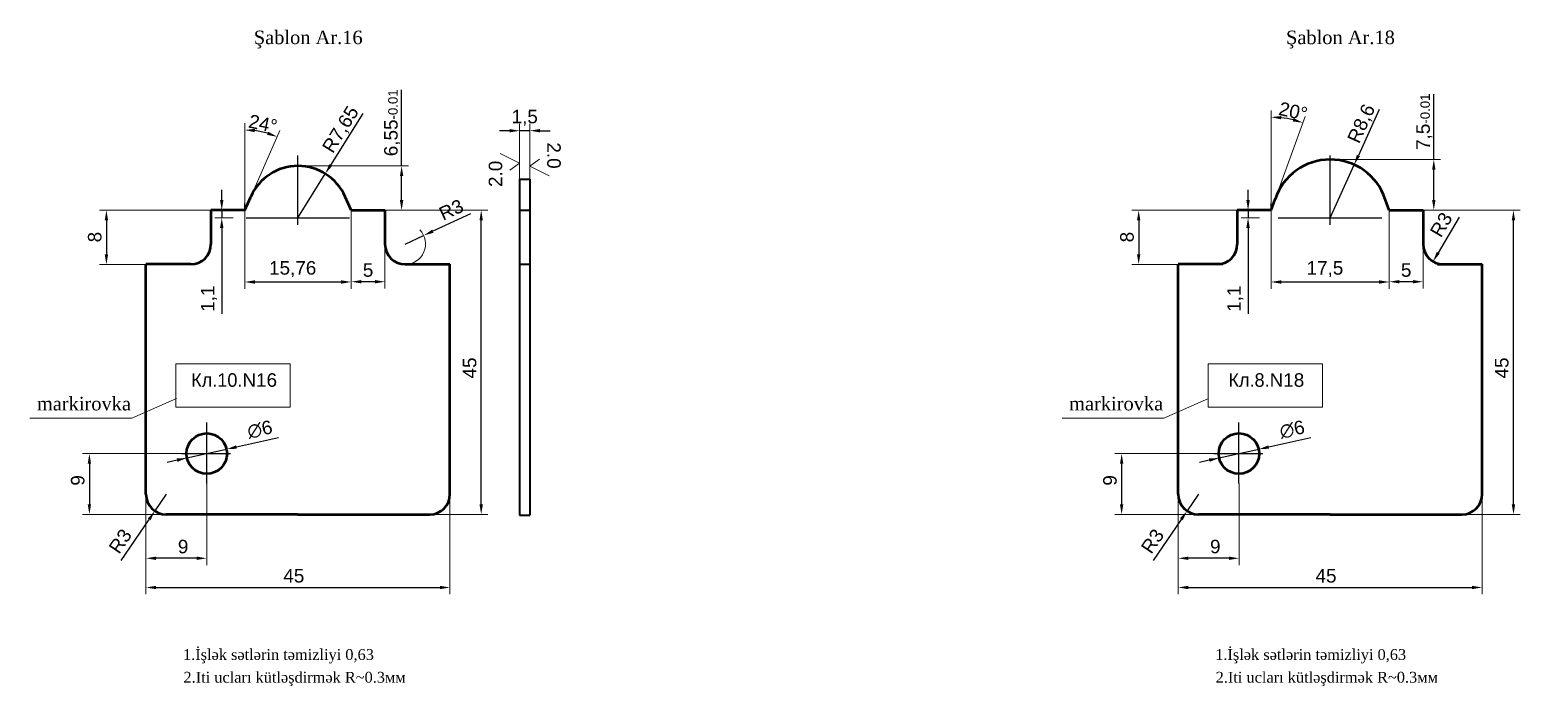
# Model space of a CAD drawing. Header units: millimetres. Extents: x 1526 to 31626, y -4643 to 9189.
# Drawn here: x 10725.6 to 10946.1, y 9087.7 to 9184.8 of the extents above; entities that cross this region are included whole.
import ezdxf

# ---------------------------------------------------------------- set-up
doc = ezdxf.new("R2010")
doc.units = ezdxf.units.MM
for name, color, linetype, lineweight in [('контурная', 7, 'Continuous', 50), ('размерные', 7, 'Continuous', 25), ('тонкая', 7, 'Continuous', 20)]:
    doc.layers.add(name, color=color, linetype=linetype, lineweight=lineweight)
doc.layers.add('осевая', color=4, linetype='Continuous')
doc.styles.get("Standard").update_dxf_attribs({"font": 'arial.ttf'})
doc.dimstyles.new('s1v4', dxfattribs={"dimtxt": 4, "dimasz": 1.5, "dimexe": 1, "dimexo": 0, "dimgap": 0.7, "dimtad": 1, "dimtxsty": 'Standard', "dimcen": 1, "dimadec": 0, "dimazin": 0, "dimtfac": 1, "dimtix": 1, "dimtmove": 0, "dimatfit": 3, "dimfxl": 1, "dimlwd": -1, "dimlwe": 20, "dimarcsym": 0})

# ---------------------------------------------------------------- blocks, each defined once
blk = doc.blocks.new('*D2316')
at = {"layer": 'Defpoints', "color": 0, "transparency": 16777216}
for p in [(10765.24, 9164.67), (10780.58, 9164.67), (10775.2, 9158.12)]:
    blk.add_point(p, dxfattribs=at)
at = {"layer": 'размерные', "color": 0, "transparency": 16777216}
for p, q in [((10780.58, 9164.67), (10780.58, 9175.94)), ((10780.58, 9159.62), (10780.58, 9163.17))]:
    blk.add_line(p, q, dxfattribs=at)
at = {"layer": 'размерные', "color": 0, "lineweight": 20, "transparency": 16777216}
for p, q in [((10765.24, 9164.67), (10781.58, 9164.67)), ((10775.2, 9158.12), (10781.58, 9158.12))]:
    blk.add_line(p, q, dxfattribs=at)
at = {"layer": 'размерные', "color": 0, "transparency": 16777216}
for points in [[(10780.33, 9163.17), (10780.83, 9163.17), (10780.58, 9164.67)], [(10780.33, 9159.62), (10780.83, 9159.62), (10780.58, 9158.12)]]:
    blk.add_solid(points, dxfattribs=at)
at = {"layer": 'размерные', "color": 0, "transparency": 16777216, "insert": (10779.18, 9171.06), "char_height": 2, "attachment_point": 5, "rotation": 90}
blk.add_mtext('6,55{\\H0.7x;\\S^ -0.01;}', dxfattribs=at)
blk = doc.blocks.new('*D2317')
at = {"layer": 'Defpoints', "color": 0, "transparency": 16777216}
for p in [(10757.36, 9158.12), (10773.12, 9158.12), (10773.12, 9147.51)]:
    blk.add_point(p, dxfattribs=at)
at = {"layer": 'размерные', "color": 0, "lineweight": 20, "transparency": 16777216}
for p, q in [((10757.36, 9158.12), (10757.36, 9146.51)), ((10773.12, 9158.12), (10773.12, 9146.51))]:
    blk.add_line(p, q, dxfattribs=at)
at = {"layer": 'размерные', "color": 0, "transparency": 16777216}
blk.add_line((10758.86, 9147.51), (10771.62, 9147.51), dxfattribs=at)
for points in [[(10758.86, 9147.76), (10758.86, 9147.26), (10757.36, 9147.51)], [(10771.62, 9147.76), (10771.62, 9147.26), (10773.12, 9147.51)]]:
    blk.add_solid(points, dxfattribs=at)
at = {"layer": 'размерные', "color": 0, "transparency": 16777216, "insert": (10764.46, 9149.41), "char_height": 2, "attachment_point": 5}
blk.add_mtext('15,76', dxfattribs=at)
blk = doc.blocks.new('*D2318')
at = {"layer": 'Defpoints', "color": 0, "transparency": 16777216}
for p in [(10753.96, 9157.02), (10755.64, 9158.12), (10755.64, 9157.02)]:
    blk.add_point(p, dxfattribs=at)
at = {"layer": 'размерные', "color": 0, "transparency": 16777216}
for p, q in [((10753.96, 9159.62), (10753.96, 9161.12)), ((10753.96, 9158.12), (10753.96, 9157.02)), ((10753.96, 9155.52), (10753.96, 9142.81))]:
    blk.add_line(p, q, dxfattribs=at)
at = {"layer": 'размерные', "color": 0, "lineweight": 20, "transparency": 16777216}
for p, q in [((10755.64, 9158.12), (10752.96, 9158.12)), ((10755.64, 9157.02), (10752.96, 9157.02))]:
    blk.add_line(p, q, dxfattribs=at)
at = {"layer": 'размерные', "color": 0, "transparency": 16777216}
for points in [[(10753.71, 9159.62), (10754.21, 9159.62), (10753.96, 9158.12)], [(10753.71, 9155.52), (10754.21, 9155.52), (10753.96, 9157.02)]]:
    blk.add_solid(points, dxfattribs=at)
at = {"layer": 'размерные', "color": 0, "transparency": 16777216, "insert": (10752.06, 9145.04), "char_height": 2, "attachment_point": 5, "rotation": 90}
blk.add_mtext('1,1', dxfattribs=at)
blk = doc.blocks.new('*D2319')
at = {"layer": 'Defpoints', "color": 0, "transparency": 16777216}
for p in [(10754.61, 9158.12), (10736.89, 9150.12), (10742.74, 9150.12)]:
    blk.add_point(p, dxfattribs=at)
at = {"layer": 'размерные', "color": 0, "lineweight": 20, "transparency": 16777216}
for p, q in [((10754.61, 9158.12), (10735.89, 9158.12)), ((10742.74, 9150.12), (10735.89, 9150.12))]:
    blk.add_line(p, q, dxfattribs=at)
at = {"layer": 'размерные', "color": 0, "transparency": 16777216}
blk.add_line((10736.89, 9156.62), (10736.89, 9151.62), dxfattribs=at)
for points in [[(10736.64, 9156.62), (10737.14, 9156.62), (10736.89, 9158.12)], [(10736.64, 9151.62), (10737.14, 9151.62), (10736.89, 9150.12)]]:
    blk.add_solid(points, dxfattribs=at)
at = {"layer": 'размерные', "color": 0, "transparency": 16777216, "insert": (10735.17, 9154.15), "char_height": 2, "attachment_point": 5, "rotation": 90}
blk.add_mtext('8', dxfattribs=at)
blk = doc.blocks.new('*D2320')
at = {"layer": 'Defpoints', "color": 0, "transparency": 16777216}
for p in [(10742.74, 9117.7), (10751.74, 9117.7), (10742.74, 9106.64)]:
    blk.add_point(p, dxfattribs=at)
at = {"layer": 'размерные', "color": 0, "lineweight": 20, "transparency": 16777216}
for p, q in [((10742.74, 9117.7), (10742.74, 9105.64)), ((10751.74, 9117.7), (10751.74, 9105.64))]:
    blk.add_line(p, q, dxfattribs=at)
at = {"layer": 'размерные', "color": 0, "transparency": 16777216}
blk.add_line((10750.24, 9106.64), (10744.24, 9106.64), dxfattribs=at)
for points in [[(10744.24, 9106.89), (10744.24, 9106.39), (10742.74, 9106.64)], [(10750.24, 9106.89), (10750.24, 9106.39), (10751.74, 9106.64)]]:
    blk.add_solid(points, dxfattribs=at)
at = {"layer": 'размерные', "color": 0, "transparency": 16777216, "insert": (10748.24, 9108.36), "char_height": 2, "attachment_point": 5}
blk.add_mtext('9', dxfattribs=at)
blk = doc.blocks.new('*D2321')
at = {"layer": 'Defpoints', "color": 0, "transparency": 16777216}
for p in [(10748.81, 9121.48), (10754.67, 9122.77)]:
    blk.add_point(p, dxfattribs=at)
at = {"layer": 'размерные', "color": 0, "transparency": 16777216}
for p, q in [((10762.37, 9124.47), (10756.13, 9123.1)), ((10748.81, 9121.48), (10754.67, 9122.77)), ((10747.35, 9121.15), (10745.88, 9120.83))]:
    blk.add_line(p, q, dxfattribs=at)
for points in [[(10747.29, 9121.4), (10747.4, 9120.91), (10748.81, 9121.48)], [(10756.08, 9123.34), (10756.19, 9122.85), (10754.67, 9122.77)]]:
    blk.add_solid(points, dxfattribs=at)
at = {"layer": 'размерные', "color": 0, "transparency": 16777216, "insert": (10759.6, 9125.68), "char_height": 2, "attachment_point": 5, "rotation": 12.461}
blk.add_mtext('∅6', dxfattribs=at)
blk = doc.blocks.new('*D2322')
at = {"layer": 'Defpoints', "color": 0, "transparency": 16777216}
for p in [(10742.74, 9117.7), (10787.74, 9116.12), (10787.74, 9102.32)]:
    blk.add_point(p, dxfattribs=at)
at = {"layer": 'размерные', "color": 0, "lineweight": 20, "transparency": 16777216}
for p, q in [((10742.74, 9117.7), (10742.74, 9101.32)), ((10787.74, 9116.12), (10787.74, 9101.32))]:
    blk.add_line(p, q, dxfattribs=at)
at = {"layer": 'размерные', "color": 0, "transparency": 16777216}
blk.add_line((10744.24, 9102.32), (10786.24, 9102.32), dxfattribs=at)
for points in [[(10744.24, 9102.57), (10744.24, 9102.07), (10742.74, 9102.32)], [(10786.24, 9102.57), (10786.24, 9102.07), (10787.74, 9102.32)]]:
    blk.add_solid(points, dxfattribs=at)
at = {"layer": 'размерные', "color": 0, "transparency": 16777216, "insert": (10764.63, 9104.04), "char_height": 2, "attachment_point": 5}
blk.add_mtext('45', dxfattribs=at)
blk = doc.blocks.new('*D2323')
at = {"layer": 'Defpoints', "color": 0, "transparency": 16777216}
for p in [(10748.02, 9122.12), (10734.37, 9113.12), (10748.02, 9113.12)]:
    blk.add_point(p, dxfattribs=at)
at = {"layer": 'размерные', "color": 0, "lineweight": 20, "transparency": 16777216}
for p, q in [((10748.02, 9122.12), (10733.37, 9122.12)), ((10748.02, 9113.12), (10733.37, 9113.12))]:
    blk.add_line(p, q, dxfattribs=at)
at = {"layer": 'размерные', "color": 0, "transparency": 16777216}
blk.add_line((10734.37, 9120.62), (10734.37, 9114.62), dxfattribs=at)
for points in [[(10734.12, 9120.62), (10734.62, 9120.62), (10734.37, 9122.12)], [(10734.12, 9114.62), (10734.62, 9114.62), (10734.37, 9113.12)]]:
    blk.add_solid(points, dxfattribs=at)
at = {"layer": 'размерные', "color": 0, "transparency": 16777216, "insert": (10732.65, 9118.16), "char_height": 2, "attachment_point": 5, "rotation": 90}
blk.add_mtext('9', dxfattribs=at)
blk = doc.blocks.new('*D2324')
at = {"layer": 'Defpoints', "color": 0, "transparency": 16777216}
for p in [(10777.68, 9158.12), (10792.36, 9158.12), (10784.74, 9113.12)]:
    blk.add_point(p, dxfattribs=at)
at = {"layer": 'размерные', "color": 0, "lineweight": 20, "transparency": 16777216}
for p, q in [((10777.68, 9158.12), (10793.36, 9158.12)), ((10784.74, 9113.12), (10793.36, 9113.12))]:
    blk.add_line(p, q, dxfattribs=at)
at = {"layer": 'размерные', "color": 0, "transparency": 16777216}
blk.add_line((10792.36, 9114.62), (10792.36, 9156.62), dxfattribs=at)
for points in [[(10792.11, 9156.62), (10792.61, 9156.62), (10792.36, 9158.12)], [(10792.11, 9114.62), (10792.61, 9114.62), (10792.36, 9113.12)]]:
    blk.add_solid(points, dxfattribs=at)
at = {"layer": 'размерные', "color": 0, "transparency": 16777216, "insert": (10790.65, 9134.79), "char_height": 2, "attachment_point": 5, "rotation": 90}
blk.add_mtext('45', dxfattribs=at)
blk = doc.blocks.new('*D2325')
at = {"layer": 'Defpoints', "color": 0, "transparency": 16777216}
for p in [(10745.74, 9116.12), (10744.06, 9113.64)]:
    blk.add_point(p, dxfattribs=at)
at = {"layer": 'размерные', "color": 0, "transparency": 16777216}
for p, q in [((10745.74, 9116.12), (10744.06, 9113.64)), ((10739.08, 9106.29), (10743.22, 9112.4))]:
    blk.add_line(p, q, dxfattribs=at)
blk.add_solid([(10743.01, 9112.54), (10743.42, 9112.26), (10744.06, 9113.64)], dxfattribs=at)
at = {"layer": 'размерные', "color": 0, "transparency": 16777216, "insert": (10738.95, 9109.17), "char_height": 2, "attachment_point": 5, "rotation": 55.8772}
blk.add_mtext('R3', dxfattribs=at)
blk = doc.blocks.new('*D2326')
at = {"layer": 'Defpoints', "color": 0, "transparency": 16777216}
for p in [(10783.84, 9154.39), (10781.12, 9153.12)]:
    blk.add_point(p, dxfattribs=at)
at = {"layer": 'размерные', "color": 0, "transparency": 16777216}
for p, q in [((10790.76, 9157.6), (10785.2, 9155.02)), ((10781.12, 9153.12), (10783.84, 9154.39))]:
    blk.add_line(p, q, dxfattribs=at)
at = {"layer": 'размерные', "color": 0, "lineweight": 20, "transparency": 16777216}
blk.add_arc((10781.12, 9153.12), 3, 270, 43.9933, dxfattribs=at)
at = {"layer": 'размерные', "color": 0, "transparency": 16777216}
blk.add_solid([(10785.1, 9155.25), (10785.31, 9154.79), (10783.84, 9154.39)], dxfattribs=at)
at = {"layer": 'размерные', "color": 0, "transparency": 16777216, "insert": (10787.93, 9158.19), "char_height": 2, "attachment_point": 5, "rotation": 24.8947}
blk.add_mtext('R3', dxfattribs=at)
blk = doc.blocks.new('*D2327')
at = {"layer": 'Defpoints', "color": 0, "transparency": 16777216}
for p in [(10798.05, 9169.89), (10798.05, 9162.7), (10799.55, 9162.7)]:
    blk.add_point(p, dxfattribs=at)
at = {"layer": 'размерные', "color": 0, "transparency": 16777216}
for p, q in [((10796.55, 9169.89), (10795.05, 9169.89)), ((10799.55, 9169.89), (10798.05, 9169.89)), ((10801.05, 9169.89), (10802.55, 9169.89))]:
    blk.add_line(p, q, dxfattribs=at)
at = {"layer": 'размерные', "color": 0, "lineweight": 20, "transparency": 16777216}
for p, q in [((10798.05, 9162.7), (10798.05, 9170.89)), ((10799.55, 9162.7), (10799.55, 9170.89))]:
    blk.add_line(p, q, dxfattribs=at)
at = {"layer": 'размерные', "color": 0, "transparency": 16777216}
for points in [[(10796.55, 9170.14), (10796.55, 9169.64), (10798.05, 9169.89)], [(10801.05, 9170.14), (10801.05, 9169.64), (10799.55, 9169.89)]]:
    blk.add_solid(points, dxfattribs=at)
at = {"layer": 'размерные', "color": 0, "transparency": 16777216, "insert": (10798.8, 9171.8), "char_height": 2, "attachment_point": 5}
blk.add_mtext('1,5', dxfattribs=at)
blk = doc.blocks.new('*D2328')
at = {"layer": 'Defpoints', "color": 0, "transparency": 16777216}
for p in [(10778.12, 9153.12), (10773.12, 9151.9), (10773.12, 9147.55)]:
    blk.add_point(p, dxfattribs=at)
at = {"layer": 'размерные', "color": 0, "lineweight": 20, "transparency": 16777216}
for p, q in [((10778.12, 9153.12), (10778.12, 9146.55)), ((10773.12, 9151.9), (10773.12, 9146.55))]:
    blk.add_line(p, q, dxfattribs=at)
at = {"layer": 'размерные', "color": 0, "transparency": 16777216}
blk.add_line((10776.62, 9147.55), (10774.62, 9147.55), dxfattribs=at)
for points in [[(10774.62, 9147.8), (10774.62, 9147.3), (10773.12, 9147.55)], [(10776.62, 9147.8), (10776.62, 9147.3), (10778.12, 9147.55)]]:
    blk.add_solid(points, dxfattribs=at)
at = {"layer": 'размерные', "color": 0, "transparency": 16777216, "insert": (10775.62, 9149.27), "char_height": 2, "attachment_point": 5}
blk.add_mtext('5', dxfattribs=at)
blk = doc.blocks.new('*D2329')
at = {"layer": 'Defpoints', "color": 0, "transparency": 16777216}
for p in [(10760.62, 9169.55), (10757.36, 9159.19), (10758.24, 9160.12), (10757.36, 9158.12), (10757.36, 9158.12)]:
    blk.add_point(p, dxfattribs=at)
at = {"layer": 'размерные', "color": 0, "lineweight": 20, "transparency": 16777216}
for p, q in [((10757.36, 9159.19), (10757.36, 9171)), ((10758.24, 9160.12), (10762.57, 9169.9))]:
    blk.add_line(p, q, dxfattribs=at)
at = {"layer": 'размерные', "color": 0, "transparency": 16777216}
blk.add_arc((10757.36, 9158.12), 11.88, 73.3908, 82.7603, dxfattribs=at)
for points in [[(10758.84, 9169.66), (10758.88, 9170.16), (10757.36, 9170)], [(10760.84, 9169.74), (10760.67, 9169.27), (10762.17, 9168.99)]]:
    blk.add_solid(points, dxfattribs=at)
at = {"layer": 'размерные', "color": 0, "transparency": 16777216, "insert": (10760.07, 9170.93), "char_height": 2, "attachment_point": 5, "rotation": 348.0755}
blk.add_mtext('24°', dxfattribs=at)
blk = doc.blocks.new('*D2330')
at = {"layer": 'Defpoints', "color": 0, "transparency": 16777216}
for p in [(10769.28, 9163.52), (10765.24, 9157.02)]:
    blk.add_point(p, dxfattribs=at)
at = {"layer": 'размерные', "color": 0, "transparency": 16777216}
for p, q in [((10774.84, 9172.45), (10770.08, 9164.79)), ((10765.24, 9157.02), (10769.28, 9163.52))]:
    blk.add_line(p, q, dxfattribs=at)
blk.add_solid([(10769.86, 9164.92), (10770.29, 9164.66), (10769.28, 9163.52)], dxfattribs=at)
at = {"layer": 'размерные', "color": 0, "transparency": 16777216, "insert": (10771.67, 9170), "char_height": 2, "attachment_point": 5, "rotation": 58.0984}
blk.add_mtext('R7,65', dxfattribs=at)
blk = doc.blocks.new('*D2331')
at = {"layer": 'Defpoints', "color": 0, "transparency": 16777216}
for p in [(10918.02, 9165.62), (10933.35, 9165.62), (10927.98, 9158.12)]:
    blk.add_point(p, dxfattribs=at)
at = {"layer": 'размерные', "color": 0, "transparency": 16777216}
for p, q in [((10933.35, 9165.62), (10933.35, 9175.31)), ((10933.35, 9159.62), (10933.35, 9164.12))]:
    blk.add_line(p, q, dxfattribs=at)
at = {"layer": 'размерные', "color": 0, "lineweight": 20, "transparency": 16777216}
for p, q in [((10918.02, 9165.62), (10934.35, 9165.62)), ((10927.98, 9158.12), (10934.35, 9158.12))]:
    blk.add_line(p, q, dxfattribs=at)
at = {"layer": 'размерные', "color": 0, "transparency": 16777216}
for points in [[(10933.1, 9164.12), (10933.6, 9164.12), (10933.35, 9165.62)], [(10933.1, 9159.62), (10933.6, 9159.62), (10933.35, 9158.12)]]:
    blk.add_solid(points, dxfattribs=at)
at = {"layer": 'размерные', "color": 0, "transparency": 16777216, "insert": (10931.95, 9171.22), "char_height": 2, "attachment_point": 5, "rotation": 90}
blk.add_mtext('7,5{\\H0.7x;\\S^ -0.01;}', dxfattribs=at)
blk = doc.blocks.new('*D2332')
at = {"layer": 'Defpoints', "color": 0, "transparency": 16777216}
for p in [(10909.27, 9158.12), (10926.76, 9158.12), (10926.76, 9147.51)]:
    blk.add_point(p, dxfattribs=at)
at = {"layer": 'размерные', "color": 0, "lineweight": 20, "transparency": 16777216}
for p, q in [((10909.27, 9158.12), (10909.27, 9146.51)), ((10926.76, 9158.12), (10926.76, 9146.51))]:
    blk.add_line(p, q, dxfattribs=at)
at = {"layer": 'размерные', "color": 0, "transparency": 16777216}
blk.add_line((10910.77, 9147.51), (10925.26, 9147.51), dxfattribs=at)
for points in [[(10910.77, 9147.76), (10910.77, 9147.26), (10909.27, 9147.51)], [(10925.26, 9147.76), (10925.26, 9147.26), (10926.76, 9147.51)]]:
    blk.add_solid(points, dxfattribs=at)
at = {"layer": 'размерные', "color": 0, "transparency": 16777216, "insert": (10917.24, 9149.41), "char_height": 2, "attachment_point": 5}
blk.add_mtext('17,5', dxfattribs=at)
blk = doc.blocks.new('*D2333')
at = {"layer": 'Defpoints', "color": 0, "transparency": 16777216}
for p in [(10905.86, 9157.02), (10907.55, 9158.12), (10907.55, 9157.02)]:
    blk.add_point(p, dxfattribs=at)
at = {"layer": 'размерные', "color": 0, "transparency": 16777216}
for p, q in [((10905.86, 9159.62), (10905.86, 9161.12)), ((10905.86, 9158.12), (10905.86, 9157.02)), ((10905.86, 9155.52), (10905.86, 9142.81))]:
    blk.add_line(p, q, dxfattribs=at)
at = {"layer": 'размерные', "color": 0, "lineweight": 20, "transparency": 16777216}
for p, q in [((10907.55, 9158.12), (10904.86, 9158.12)), ((10907.55, 9157.02), (10904.86, 9157.02))]:
    blk.add_line(p, q, dxfattribs=at)
at = {"layer": 'размерные', "color": 0, "transparency": 16777216}
for points in [[(10905.61, 9159.62), (10906.11, 9159.62), (10905.86, 9158.12)], [(10905.61, 9155.52), (10906.11, 9155.52), (10905.86, 9157.02)]]:
    blk.add_solid(points, dxfattribs=at)
at = {"layer": 'размерные', "color": 0, "transparency": 16777216, "insert": (10903.96, 9145.04), "char_height": 2, "attachment_point": 5, "rotation": 90}
blk.add_mtext('1,1', dxfattribs=at)
blk = doc.blocks.new('*D2334')
at = {"layer": 'Defpoints', "color": 0, "transparency": 16777216}
for p in [(10907.39, 9158.12), (10889.67, 9150.12), (10895.52, 9150.12)]:
    blk.add_point(p, dxfattribs=at)
at = {"layer": 'размерные', "color": 0, "lineweight": 20, "transparency": 16777216}
for p, q in [((10907.39, 9158.12), (10888.67, 9158.12)), ((10895.52, 9150.12), (10888.67, 9150.12))]:
    blk.add_line(p, q, dxfattribs=at)
at = {"layer": 'размерные', "color": 0, "transparency": 16777216}
blk.add_line((10889.67, 9156.62), (10889.67, 9151.62), dxfattribs=at)
for points in [[(10889.42, 9156.62), (10889.92, 9156.62), (10889.67, 9158.12)], [(10889.42, 9151.62), (10889.92, 9151.62), (10889.67, 9150.12)]]:
    blk.add_solid(points, dxfattribs=at)
at = {"layer": 'размерные', "color": 0, "transparency": 16777216, "insert": (10887.95, 9154.15), "char_height": 2, "attachment_point": 5, "rotation": 90}
blk.add_mtext('8', dxfattribs=at)
blk = doc.blocks.new('*D2335')
at = {"layer": 'Defpoints', "color": 0, "transparency": 16777216}
for p in [(10895.52, 9117.7), (10904.52, 9117.7), (10895.52, 9106.64)]:
    blk.add_point(p, dxfattribs=at)
at = {"layer": 'размерные', "color": 0, "lineweight": 20, "transparency": 16777216}
for p, q in [((10895.52, 9117.7), (10895.52, 9105.64)), ((10904.52, 9117.7), (10904.52, 9105.64))]:
    blk.add_line(p, q, dxfattribs=at)
at = {"layer": 'размерные', "color": 0, "transparency": 16777216}
blk.add_line((10903.02, 9106.64), (10897.02, 9106.64), dxfattribs=at)
for points in [[(10897.02, 9106.89), (10897.02, 9106.39), (10895.52, 9106.64)], [(10903.02, 9106.89), (10903.02, 9106.39), (10904.52, 9106.64)]]:
    blk.add_solid(points, dxfattribs=at)
at = {"layer": 'размерные', "color": 0, "transparency": 16777216, "insert": (10901.01, 9108.36), "char_height": 2, "attachment_point": 5}
blk.add_mtext('9', dxfattribs=at)
blk = doc.blocks.new('*D2336')
at = {"layer": 'Defpoints', "color": 0, "transparency": 16777216}
for p in [(10901.59, 9121.48), (10907.44, 9122.77)]:
    blk.add_point(p, dxfattribs=at)
at = {"layer": 'размерные', "color": 0, "transparency": 16777216}
for p, q in [((10915.14, 9124.47), (10908.91, 9123.1)), ((10901.59, 9121.48), (10907.44, 9122.77)), ((10900.12, 9121.15), (10898.66, 9120.83))]:
    blk.add_line(p, q, dxfattribs=at)
for points in [[(10900.07, 9121.4), (10900.18, 9120.91), (10901.59, 9121.48)], [(10908.86, 9123.34), (10908.96, 9122.85), (10907.44, 9122.77)]]:
    blk.add_solid(points, dxfattribs=at)
at = {"layer": 'размерные', "color": 0, "transparency": 16777216, "insert": (10912.38, 9125.68), "char_height": 2, "attachment_point": 5, "rotation": 12.461}
blk.add_mtext('∅6', dxfattribs=at)
blk = doc.blocks.new('*D2337')
at = {"layer": 'Defpoints', "color": 0, "transparency": 16777216}
for p in [(10895.52, 9117.7), (10940.52, 9116.12), (10940.52, 9102.32)]:
    blk.add_point(p, dxfattribs=at)
at = {"layer": 'размерные', "color": 0, "lineweight": 20, "transparency": 16777216}
for p, q in [((10895.52, 9117.7), (10895.52, 9101.32)), ((10940.52, 9116.12), (10940.52, 9101.32))]:
    blk.add_line(p, q, dxfattribs=at)
at = {"layer": 'размерные', "color": 0, "transparency": 16777216}
blk.add_line((10897.02, 9102.32), (10939.02, 9102.32), dxfattribs=at)
for points in [[(10897.02, 9102.57), (10897.02, 9102.07), (10895.52, 9102.32)], [(10939.02, 9102.57), (10939.02, 9102.07), (10940.52, 9102.32)]]:
    blk.add_solid(points, dxfattribs=at)
at = {"layer": 'размерные', "color": 0, "transparency": 16777216, "insert": (10917.4, 9104.04), "char_height": 2, "attachment_point": 5}
blk.add_mtext('45', dxfattribs=at)
blk = doc.blocks.new('*D2338')
at = {"layer": 'Defpoints', "color": 0, "transparency": 16777216}
for p in [(10900.79, 9122.12), (10887.15, 9113.12), (10900.79, 9113.12)]:
    blk.add_point(p, dxfattribs=at)
at = {"layer": 'размерные', "color": 0, "lineweight": 20, "transparency": 16777216}
for p, q in [((10900.79, 9122.12), (10886.15, 9122.12)), ((10900.79, 9113.12), (10886.15, 9113.12))]:
    blk.add_line(p, q, dxfattribs=at)
at = {"layer": 'размерные', "color": 0, "transparency": 16777216}
blk.add_line((10887.15, 9120.62), (10887.15, 9114.62), dxfattribs=at)
for points in [[(10886.9, 9120.62), (10887.4, 9120.62), (10887.15, 9122.12)], [(10886.9, 9114.62), (10887.4, 9114.62), (10887.15, 9113.12)]]:
    blk.add_solid(points, dxfattribs=at)
at = {"layer": 'размерные', "color": 0, "transparency": 16777216, "insert": (10885.43, 9118.16), "char_height": 2, "attachment_point": 5, "rotation": 90}
blk.add_mtext('9', dxfattribs=at)
blk = doc.blocks.new('*D2339')
at = {"layer": 'Defpoints', "color": 0, "transparency": 16777216}
for p in [(10930.45, 9158.12), (10945.14, 9158.12), (10937.52, 9113.12)]:
    blk.add_point(p, dxfattribs=at)
at = {"layer": 'размерные', "color": 0, "lineweight": 20, "transparency": 16777216}
for p, q in [((10930.45, 9158.12), (10946.14, 9158.12)), ((10937.52, 9113.12), (10946.14, 9113.12))]:
    blk.add_line(p, q, dxfattribs=at)
at = {"layer": 'размерные', "color": 0, "transparency": 16777216}
blk.add_line((10945.14, 9114.62), (10945.14, 9156.62), dxfattribs=at)
for points in [[(10944.89, 9156.62), (10945.39, 9156.62), (10945.14, 9158.12)], [(10944.89, 9114.62), (10945.39, 9114.62), (10945.14, 9113.12)]]:
    blk.add_solid(points, dxfattribs=at)
at = {"layer": 'размерные', "color": 0, "transparency": 16777216, "insert": (10943.42, 9134.79), "char_height": 2, "attachment_point": 5, "rotation": 90}
blk.add_mtext('45', dxfattribs=at)
blk = doc.blocks.new('*D2340')
at = {"layer": 'Defpoints', "color": 0, "transparency": 16777216}
for p in [(10898.52, 9116.12), (10896.83, 9113.64)]:
    blk.add_point(p, dxfattribs=at)
at = {"layer": 'размерные', "color": 0, "transparency": 16777216}
for p, q in [((10898.52, 9116.12), (10896.83, 9113.64)), ((10891.85, 9106.29), (10895.99, 9112.4))]:
    blk.add_line(p, q, dxfattribs=at)
blk.add_solid([(10895.78, 9112.54), (10896.2, 9112.26), (10896.83, 9113.64)], dxfattribs=at)
at = {"layer": 'размерные', "color": 0, "transparency": 16777216, "insert": (10891.72, 9109.17), "char_height": 2, "attachment_point": 5, "rotation": 55.8772}
blk.add_mtext('R3', dxfattribs=at)
blk = doc.blocks.new('*D2342')
at = {"layer": 'Defpoints', "color": 0, "transparency": 16777216}
for p in [(10931.76, 9153.12), (10926.76, 9151.9), (10926.76, 9147.55)]:
    blk.add_point(p, dxfattribs=at)
at = {"layer": 'размерные', "color": 0, "lineweight": 20, "transparency": 16777216}
for p, q in [((10931.76, 9153.12), (10931.76, 9146.55)), ((10926.76, 9151.9), (10926.76, 9146.55))]:
    blk.add_line(p, q, dxfattribs=at)
at = {"layer": 'размерные', "color": 0, "transparency": 16777216}
blk.add_line((10930.26, 9147.55), (10928.26, 9147.55), dxfattribs=at)
for points in [[(10928.26, 9147.8), (10928.26, 9147.3), (10926.76, 9147.55)], [(10930.26, 9147.8), (10930.26, 9147.3), (10931.76, 9147.55)]]:
    blk.add_solid(points, dxfattribs=at)
at = {"layer": 'размерные', "color": 0, "transparency": 16777216, "insert": (10929.26, 9149.27), "char_height": 2, "attachment_point": 5}
blk.add_mtext('5', dxfattribs=at)
blk = doc.blocks.new('*D2343')
at = {"layer": 'Defpoints', "color": 0, "transparency": 16777216}
for p in [(10921.57, 9164.86), (10918.02, 9157.02)]:
    blk.add_point(p, dxfattribs=at)
at = {"layer": 'размерные', "color": 0, "transparency": 16777216}
for p, q in [((10925.27, 9173.01), (10922.19, 9166.22)), ((10918.02, 9157.02), (10921.57, 9164.86))]:
    blk.add_line(p, q, dxfattribs=at)
blk.add_solid([(10921.96, 9166.33), (10922.42, 9166.12), (10921.57, 9164.86)], dxfattribs=at)
at = {"layer": 'размерные', "color": 0, "transparency": 16777216, "insert": (10922.76, 9170.88), "char_height": 2, "attachment_point": 5, "rotation": 65.5939}
blk.add_mtext('R8,6', dxfattribs=at)
blk = doc.blocks.new('*D2344')
at = {"layer": 'Defpoints', "color": 0, "transparency": 16777216}
for p in [(10910.87, 9171.81), (10909.27, 9159.19), (10909.87, 9159.77), (10909.27, 9158.12), (10909.27, 9158.12)]:
    blk.add_point(p, dxfattribs=at)
at = {"layer": 'размерные', "color": 0, "lineweight": 20, "transparency": 16777216}
for p, q in [((10909.27, 9159.19), (10909.27, 9172.9)), ((10909.87, 9159.77), (10914.32, 9172.01))]:
    blk.add_line(p, q, dxfattribs=at)
at = {"layer": 'размерные', "color": 0, "transparency": 16777216}
blk.add_arc((10909.27, 9158.12), 13.77, 76.243, 83.757, dxfattribs=at)
for points in [[(10910.75, 9171.57), (10910.78, 9172.07), (10909.27, 9171.9)], [(10912.61, 9171.74), (10912.47, 9171.26), (10913.98, 9171.07)]]:
    blk.add_solid(points, dxfattribs=at)
at = {"layer": 'размерные', "color": 0, "transparency": 16777216, "insert": (10912.54, 9172.76), "char_height": 2, "attachment_point": 5, "rotation": 347.3921}
blk.add_mtext('20°', dxfattribs=at)
blk = doc.blocks.new('*D2345')
at = {"layer": 'Defpoints', "color": 0, "transparency": 16777216}
for p in [(10934.76, 9153.12), (10933.24, 9150.54)]:
    blk.add_point(p, dxfattribs=at)
at = {"layer": 'размерные', "color": 0, "transparency": 16777216}
blk.add_line((10937.11, 9157.11), (10934, 9151.83), dxfattribs=at)
blk.add_solid([(10933.79, 9151.96), (10934.22, 9151.71), (10933.24, 9150.54)], dxfattribs=at)
at = {"layer": 'размерные', "color": 0, "transparency": 16777216, "insert": (10934.45, 9155.99), "char_height": 2, "attachment_point": 5, "rotation": 59.5299}
blk.add_mtext('R3', dxfattribs=at)

msp = doc.modelspace()

# ---------------------------------------------------------------- linework, layer by layer
at = {"lineweight": 15}
for p, q in [((10798.05059, 9165.08535), (10795.15962, 9166.53183)), ((10800.99608, 9165.67465), (10799.55059, 9164.64145)), ((10796.60511, 9164.05216), (10798.05059, 9165.08535)), ((10799.55059, 9164.64145), (10802.44156, 9163.19498)), ((10747.16016, 9135.41927), (10747.16016, 9129.01454)), ((10764.10471, 9135.41927), (10747.16016, 9135.41927)), ((10764.10471, 9129.01454), (10764.10471, 9135.41927)), ((10899.935, 9135.41927), (10899.935, 9129.01454)), ((10916.87955, 9135.41927), (10899.935, 9135.41927)), ((10916.87955, 9129.01454), (10916.87955, 9135.41927)), ((10747.24874, 9130.2732), (10740.63615, 9127.38232)), ((10900.02358, 9130.2732), (10893.41099, 9127.38232)), ((10747.16016, 9129.01454), (10764.10471, 9129.01454)), ((10899.935, 9129.01454), (10916.87955, 9129.01454)), ((10740.63615, 9127.38232), (10725.55135, 9127.38232)), ((10893.41099, 9127.38232), (10878.32619, 9127.38232))]:
    msp.add_line(p, q, dxfattribs=at)
at = {"lineweight": 40}
for p, q in [((10798.05059, 9162.69802), (10799.55059, 9162.69802)), ((10798.05059, 9162.69802), (10798.05059, 9113.04073)), ((10799.55059, 9162.69802), (10799.55059, 9113.04073)), ((10798.05059, 9158.12493), (10799.55059, 9158.12493)), ((10798.05059, 9150.12493), (10799.55059, 9150.12493)), ((10798.05059, 9113.04073), (10799.55059, 9113.04073))]:
    msp.add_line(p, q, dxfattribs=at)
at = {"layer": 'контурная'}
for p, q in [((10757.36257, 9158.12493), (10758.24366, 9160.11802)), ((10773.11836, 9158.12493), (10772.23727, 9160.11802)), ((10909.26629, 9158.12493), (10909.86684, 9159.77493)), ((10926.76432, 9158.12493), (10926.16377, 9159.77493)), ((10757.36257, 9158.12493), (10752.36194, 9158.12493)), ((10752.36194, 9158.12493), (10752.36194, 9153.12493)), ((10773.11836, 9158.12493), (10778.11899, 9158.12493)), ((10778.11899, 9158.12493), (10778.11899, 9153.12493)), ((10909.26629, 9158.12493), (10904.26566, 9158.12493)), ((10904.26566, 9158.12493), (10904.26566, 9153.12493)), ((10926.76432, 9158.12493), (10931.76495, 9158.12493)), ((10931.76495, 9158.12493), (10931.76495, 9153.12493)), ((10742.74047, 9116.12493), (10742.74047, 9150.12493)), ((10749.36194, 9150.12493), (10742.74047, 9150.12493)), ((10781.11899, 9150.12493), (10787.74047, 9150.12493)), ((10787.74047, 9116.12493), (10787.74047, 9150.12493)), ((10895.51531, 9116.12493), (10895.51531, 9150.12493)), ((10902.13678, 9150.12493), (10895.51531, 9150.12493)), ((10933.89383, 9150.12493), (10940.51531, 9150.12493)), ((10940.51531, 9116.12493), (10940.51531, 9150.12493)), ((10765.24047, 9113.12493), (10745.74047, 9113.12493)), ((10765.24047, 9113.12493), (10784.74047, 9113.12493)), ((10918.01531, 9113.12493), (10898.51531, 9113.12493)), ((10918.01531, 9113.12493), (10937.51531, 9113.12493))]:
    msp.add_line(p, q, dxfattribs=at)
for centre in [(10751.74047, 9122.12493), (10904.51531, 9122.12493)]:
    msp.add_circle(centre, 3, dxfattribs=at)
for centre, radius, start, end in [((10918.01531, 9157.02493), 8.6, 18.6488704, 161.3511296), ((10765.24047, 9157.02493), 7.65, 23.8489058, 156.1510942), ((10749.36194, 9153.12493), 3, 270, 0), ((10781.11899, 9153.12493), 3, 180, 270), ((10901.26566, 9153.12493), 3, 270, 0), ((10934.76495, 9153.12493), 3, 180, 270), ((10745.74047, 9116.12493), 3, 180, 270), ((10784.74047, 9116.12493), 3, 270, 0), ((10898.51531, 9116.12493), 3, 180, 270), ((10937.51531, 9116.12493), 3, 270, 0)]:
    msp.add_arc(centre, radius, start, end, dxfattribs=at)
at = {"layer": 'осевая'}
for p, q in [((10765.24047, 9155.95793), (10765.24047, 9166.21656)), ((10918.01531, 9155.95793), (10918.01531, 9166.21656)), ((10757.55784, 9157.02493), (10772.86376, 9157.02493)), ((10910.33268, 9157.02493), (10925.6386, 9157.02493)), ((10751.74047, 9117.7045), (10751.74047, 9126.7235)), ((10904.51531, 9117.7045), (10904.51531, 9126.7235)), ((10748.01958, 9122.12493), (10755.27017, 9122.12493)), ((10900.79442, 9122.12493), (10908.045, 9122.12493))]:
    msp.add_line(p, q, dxfattribs=at)
at = {"layer": 'размерные'}
for p, q in [((10757.36257, 9158.12493), (10757.36257, 9159.18917)), ((10909.26629, 9158.12493), (10909.26629, 9159.18917))]:
    msp.add_line(p, q, dxfattribs=at)
at = {"layer": 'тонкая'}
msp.add_line((10799.55059, 9162.69802), (10798.05059, 9162.69802), dxfattribs=at)

# ---------------------------------------------------------------- texts
at = {"lineweight": 15, "attachment_point": 5}
for s, insert, char_height in [('{\\fTimes New Roman|b0|i0|c238|p18;Şablon Ar.1\\fTimes New Roman|b0|i0|c0|p18;6}', (10766.7566, 9183.36803), 2), ('{\\fTimes New Roman|b0|i0|c238|p18;Şablon Ar.1\\fTimes New Roman|b0|i0|c0|p18;8}', (10919.53144, 9183.36803), 2), ('{\\fTxt|b0|i0|c204|p2;Кл.1\\fTxt|b0|i0|c0|p2;0\\fTxt|b0|i0|c204|p2;.}N16', (10755.79279, 9132.99586), 2), ('{\\fTxt|b0|i0|c204|p2;Кл.\\fTxt|b0|i0|c0|p2;8\\fTxt|b0|i0|c204|p2;.}N18', (10908.56763, 9132.99586), 2), ('{\\fTimes New Roman|b0|i0|c204|p18;markirovka}', (10733.56421, 9129.5018), 2), ('{\\fTimes New Roman|b0|i0|c204|p18;markirovka}', (10886.33905, 9129.5018), 2), ('{\\fTimes New Roman|b0|i0|c0|p18;1.\\fTimes New Roman|b0|i0|c238|p18;İşlək sətlərin təmizliyi\\fTimes New Roman|b0|i0|c204|p18; 0,63}', (10762.35265, 9092.13808), 1.6), ('{\\fTimes New Roman|b0|i0|c0|p18;1.\\fTimes New Roman|b0|i0|c238|p18;İşlək sətlərin təmizliyi\\fTimes New Roman|b0|i0|c204|p18; 0,63}', (10915.12749, 9092.13808), 1.6), ('{\\fTimes New Roman|b0|i0|c0|p18;2\\fTimes New Roman|b0|i0|c204|p18;.\\fTimes New Roman|b0|i0|c0|p18;Iti uclar\\fTimes New Roman|b0|i0|c238|p18;ı kütləşdirmək\\fTimes New Roman|b0|i0|c204|p18; \\fTimes New Roman|b0|i0|c0|p18;R~0.3\\fTimes New Roman|b0|i0|c204|p18;мм}', (10764.73363, 9088.78085), 1.6), ('{\\fTimes New Roman|b0|i0|c0|p18;2\\fTimes New Roman|b0|i0|c204|p18;.\\fTimes New Roman|b0|i0|c0|p18;Iti uclar\\fTimes New Roman|b0|i0|c238|p18;ı kütləşdirmək\\fTimes New Roman|b0|i0|c204|p18; \\fTimes New Roman|b0|i0|c0|p18;R~0.3\\fTimes New Roman|b0|i0|c204|p18;мм}', (10917.50847, 9088.78085), 1.6)]:
    msp.add_mtext(s, dxfattribs=dict(at, insert=insert, char_height=char_height))
at = {"lineweight": 15, "char_height": 2, "attachment_point": 5}
for insert, rotation in [((10803.11556, 9166.2214), 270), ((10794.48563, 9163.50541), 90)]:
    msp.add_mtext('2.0', dxfattribs=dict(at, insert=insert, rotation=rotation))

# ---------------------------------------------------------------- dimensions: what is measured, and where the dimension line sits
at = {"layer": 'размерные'}
for base, p1, p2, picture, middle in [((10780.57692, 9164.67493), (10775.2013, 9158.12493), (10765.24047, 9164.67493), '*D2316', (10780.57692, 9171.05971)), ((10933.35176, 9165.62493), (10927.97614, 9158.12493), (10918.01531, 9165.62493), '*D2331', (10933.35176, 9171.21913))]:
    dim = msp.add_linear_dim(base=base, p1=p1, p2=p2, angle=90, text='<>{\\H0.7x;\\S^ -0.01;}', dimstyle='s1v4', override={"dimtxt": 2, "dimexe": 1, "dimgap": 0.2}, dxfattribs=at)
    dim.commit()
    dim.dimension.update_dxf_attribs({"geometry": picture, "text_midpoint": middle, "dimtype": 160})
dim = msp.add_angular_dim_2l(base=(10910.86527, 9171.80509), line1=((10909.26629, 9158.12493), (10909.26629, 9159.18917)), line2=((10909.26629, 9158.12493), (10909.86684, 9159.77493)), dimstyle='s1v4', override={"dimtxt": 2, "dimgap": 0.2}, dxfattribs=at)
dim.commit()
dim.dimension.update_dxf_attribs({"geometry": '*D2344', "text_midpoint": (10912.2727, 9171.5661), "dimtype": 162})
dim = msp.add_angular_dim_2l(base=(10760.6168, 9169.54954), line1=((10757.36257, 9158.12493), (10757.36257, 9159.18917)), line2=((10757.36257, 9158.12493), (10758.24366, 9160.11802)), dimstyle='s1v4', override={"dimtxt": 2, "dimgap": 0.2}, dxfattribs=at)
dim.commit()
dim.dimension.update_dxf_attribs({"geometry": '*D2329', "text_midpoint": (10760.06583, 9170.92575)})
for center, mpoint, override, picture, middle in [((10765.24047, 9157.02493), (10769.2832, 9163.51944), {"dimtxt": 2, "dimgap": 0.2}, '*D2330', (10771.66655, 9170.00101)), ((10918.01531, 9157.02493), (10921.56884, 9164.85643), {"dimtxt": 2, "dimgap": 0.2}, '*D2343', (10922.76189, 9170.87854)), ((10781.11899, 9153.12493), (10783.84024, 9154.38778), {"dimtxt": 2}, '*D2326', (10787.93436, 9158.18595))]:
    dim = msp.add_radius_dim(center=center, mpoint=mpoint, dimstyle='s1v4', override=override, dxfattribs=at)
    dim.commit()
    dim.dimension.update_dxf_attribs({"geometry": picture, "text_midpoint": middle})
for base, p1, p2, picture, middle in [((10798.05059, 9169.89491), (10799.55059, 9162.69802), (10798.05059, 9162.69802), '*D2327', (10798.80059, 9169.89491)), ((10773.11836, 9147.50918), (10757.36257, 9158.12493), (10773.11836, 9158.12493), '*D2317', (10764.46263, 9147.50918)), ((10926.76432, 9147.50918), (10909.26629, 9158.12493), (10926.76432, 9158.12493), '*D2332', (10917.23747, 9147.50918)), ((10742.74047, 9106.64136), (10751.74047, 9117.7045), (10742.74047, 9117.7045), '*D2320', (10748.23814, 9106.64136)), ((10787.74047, 9102.32192), (10742.74047, 9117.7045), (10787.74047, 9116.12493), '*D2322', (10764.62557, 9102.32192)), ((10895.51531, 9106.64136), (10904.51531, 9117.7045), (10895.51531, 9117.7045), '*D2335', (10901.01298, 9106.64136)), ((10940.51531, 9102.32192), (10895.51531, 9117.7045), (10940.51531, 9116.12493), '*D2337', (10917.40041, 9102.32192))]:
    dim = msp.add_linear_dim(base=base, p1=p1, p2=p2, dimstyle='s1v4', override={"dimtxt": 2}, dxfattribs=at)
    dim.commit()
    dim.dimension.update_dxf_attribs({"geometry": picture, "text_midpoint": middle, "dimtype": 160})
for base, p1, p2, picture, middle in [((10753.9592, 9157.02493), (10755.64132, 9158.12493), (10755.64132, 9157.02493), '*D2318', (10753.9592, 9145.04045)), ((10905.86291, 9157.02493), (10907.54503, 9158.12493), (10907.54503, 9157.02493), '*D2333', (10905.86291, 9145.04045)), ((10736.89296, 9150.12493), (10754.61336, 9158.12493), (10742.74047, 9150.12493), '*D2319', (10736.89296, 9154.15481)), ((10792.36209, 9158.12493), (10784.74047, 9113.12493), (10777.67989, 9158.12493), '*D2324', (10792.36209, 9134.7926)), ((10889.6678, 9150.12493), (10907.38819, 9158.12493), (10895.51531, 9150.12493), '*D2334', (10889.6678, 9154.15481)), ((10945.13693, 9158.12493), (10937.51531, 9113.12493), (10930.45472, 9158.12493), '*D2339', (10945.13693, 9134.7926)), ((10734.37184, 9113.12493), (10748.01958, 9122.12493), (10748.01958, 9113.12493), '*D2323', (10734.37184, 9118.15973)), ((10887.14667, 9113.12493), (10900.79442, 9122.12493), (10900.79442, 9113.12493), '*D2338', (10887.14667, 9118.15973))]:
    dim = msp.add_linear_dim(base=base, p1=p1, p2=p2, angle=90, dimstyle='s1v4', override={"dimtxt": 2}, dxfattribs=at)
    dim.commit()
    dim.dimension.update_dxf_attribs({"geometry": picture, "text_midpoint": middle, "dimtype": 160})
for center, mpoint, picture, middle in [((10934.76495, 9153.12493), (10933.24369, 9150.53924), '*D2345', (10935.93762, 9155.1181)), ((10745.74047, 9116.12493), (10744.05756, 9113.64141), '*D2325', (10740.3745, 9108.2062)), ((10898.51531, 9116.12493), (10896.8324, 9113.64141), '*D2340', (10893.14933, 9108.2062))]:
    dim = msp.add_radius_dim(center=center, mpoint=mpoint, dimstyle='s1v4', override={"dimtxt": 2}, dxfattribs=at)
    dim.commit()
    dim.dimension.update_dxf_attribs({"geometry": picture, "text_midpoint": middle, "dimtype": 164})
for base, p1, p2, picture, middle in [((10773.11836, 9147.55403), (10778.11899, 9153.12493), (10773.11836, 9151.90037), '*D2328', (10775.61868, 9149.27109)), ((10926.76432, 9147.55403), (10931.76495, 9153.12493), (10926.76432, 9151.90037), '*D2342', (10929.26464, 9149.27109))]:
    dim = msp.add_linear_dim(base=base, p1=p1, p2=p2, dimstyle='s1v4', override={"dimtxt": 2}, dxfattribs=at)
    dim.commit()
    dim.dimension.update_dxf_attribs({"geometry": picture, "text_midpoint": middle})
for p1, p2, picture, middle in [((10748.81114, 9121.4776), (10754.6698, 9122.77225), '*D2321', (10759.60097, 9125.6819)), ((10901.58598, 9121.4776), (10907.44463, 9122.77225), '*D2336', (10912.37581, 9125.6819))]:
    dim = msp.add_diameter_dim_2p(p1=p1, p2=p2, dimstyle='s1v4', override={"dimtxt": 2}, dxfattribs=at)
    dim.commit()
    dim.dimension.update_dxf_attribs({"geometry": picture, "text_midpoint": middle})

doc.saveas('drawing.dxf')
